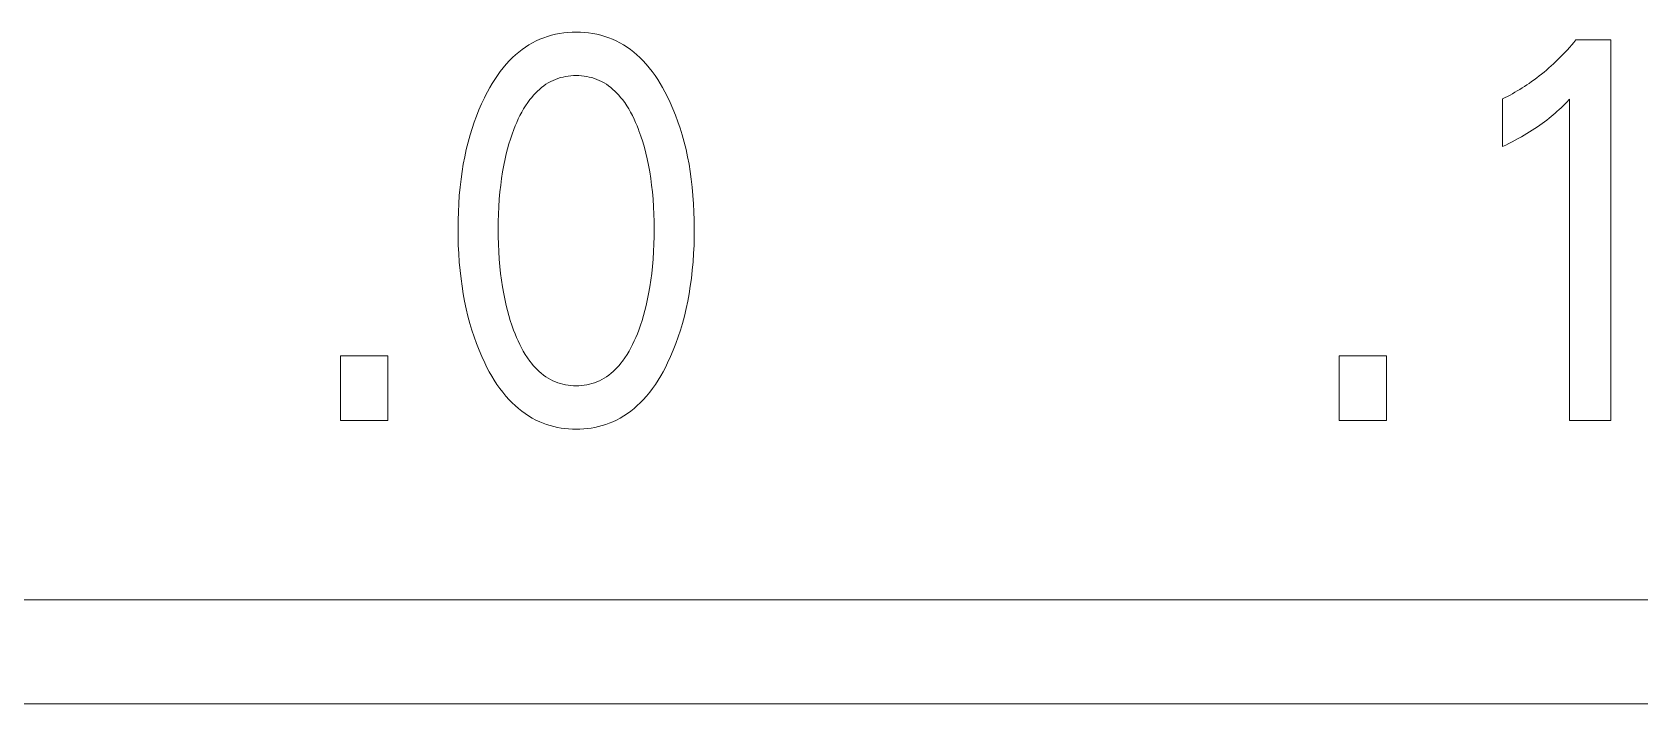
# Model space of a CAD drawing. Header units: millimetres. Extents: x 0 to 420, y 0 to 297.
# Drawn here: x 148.4 to 155.11, y 133.18 to 135.99 of the extents above; entities that cross this region are included whole.
import ezdxf

# ---------------------------------------------------------------- set-up
doc = ezdxf.new("R2010")
doc.units = ezdxf.units.MM
doc.layers.add('eProC - L2', color=41, linetype='Continuous', lineweight=20)

msp = doc.modelspace()

# ---------------------------------------------------------------- linework, layer by layer
at = {"layer": 'eProC - L2', "linetype": 'Continuous'}
for p, q in [((154.8457, 135.9564), (154.9909, 135.9564)), ((154.9909, 135.9564), (154.9909, 134.3655)), ((154.5391, 135.5108), (154.5391, 135.7104)), ((154.8194, 134.3655), (154.8194, 135.7092)), ((149.685, 134.3655), (149.685, 134.6354)), ((149.685, 134.6354), (149.8828, 134.6354)), ((149.8828, 134.6354), (149.8828, 134.3655)), ((153.8569, 134.3655), (153.8569, 134.6354)), ((153.8569, 134.6354), (154.0547, 134.6354)), ((154.0547, 134.6354), (154.0547, 134.3655)), ((149.8828, 134.3655), (149.685, 134.3655)), ((154.0547, 134.3655), (153.8569, 134.3655)), ((154.9909, 134.3655), (154.8194, 134.3655)), ((142.4239, 133.6155), (168.2239, 133.6155)), ((169.9984, 133.1805), (140.6492, 133.1805))]:
    msp.add_line(p, q, dxfattribs=at)
for points in [[(151.0512, 134.6059), (151.0636, 134.6326), (151.0751, 134.6597), (151.0858, 134.6871), (151.0957, 134.7149), (151.1048, 134.7429), (151.1132, 134.7712), (151.1214, 134.802), (151.1287, 134.833), (151.1353, 134.8642), (151.141, 134.8956), (151.1461, 134.9271), (151.1504, 134.9587), (151.1543, 134.9935), (151.1575, 135.0283), (151.1598, 135.0633), (151.1615, 135.0983), (151.1625, 135.1333), (151.1628, 135.1683), (151.1624, 135.2029), (151.1614, 135.2374), (151.1598, 135.2719), (151.1573, 135.3063), (151.1542, 135.3407), (151.1502, 135.375), (151.1458, 135.4061), (151.1407, 135.4371), (151.1348, 135.4679), (151.1282, 135.4986), (151.1207, 135.5291), (151.1124, 135.5594), (151.1039, 135.5872), (151.0946, 135.6147), (151.0846, 135.6419), (151.0737, 135.6689), (151.062, 135.6955), (151.0494, 135.7217), (151.0402, 135.7396), (151.0305, 135.7572), (151.0204, 135.7745), (151.0098, 135.7916), (150.9986, 135.8082), (150.9868, 135.8245), (150.9745, 135.8403), (150.9615, 135.8556), (150.9479, 135.8704), (150.9356, 135.8826), (150.9228, 135.8943), (150.9096, 135.9056), (150.8959, 135.9162), (150.8817, 135.9263), (150.8672, 135.9357), (150.8522, 135.9444), (150.8369, 135.9524), (150.8212, 135.9596), (150.8052, 135.966), (150.7888, 135.9715), (150.7722, 135.9763), (150.7554, 135.9804), (150.7384, 135.9836), (150.7213, 135.9861), (150.704, 135.9879), (150.6867, 135.989), (150.6693, 135.9893), (150.6519, 135.9889), (150.6346, 135.9879), (150.6174, 135.9861), (150.6003, 135.9836), (150.5833, 135.9803), (150.5666, 135.9763), (150.55, 135.9715), (150.5337, 135.9659), (150.5178, 135.9596), (150.5021, 135.9524), (150.4868, 135.9444), (150.4718, 135.9357), (150.4573, 135.9263), (150.4431, 135.9162), (150.4294, 135.9056), (150.4162, 135.8943), (150.4034, 135.8826), (150.3911, 135.8704), (150.3774, 135.8556), (150.3644, 135.8403), (150.3519, 135.8244), (150.3401, 135.8082), (150.3289, 135.7915), (150.3182, 135.7745), (150.308, 135.7571), (150.2984, 135.7395), (150.2892, 135.7217), (150.2857, 135.7147)], [(154.8457, 135.9564), (154.837, 135.9459), (154.8281, 135.9356), (154.819, 135.9253), (154.8098, 135.9152), (154.8005, 135.9051), (154.7911, 135.8952), (154.7815, 135.8855), (154.7718, 135.8759), (154.762, 135.8664), (154.752, 135.857), (154.7423, 135.8482), (154.7325, 135.8395), (154.7225, 135.8309), (154.7125, 135.8225), (154.7023, 135.8142), (154.692, 135.806), (154.6817, 135.798), (154.6711, 135.7902), (154.6605, 135.7825), (154.6498, 135.775), (154.6401, 135.7684), (154.6304, 135.762), (154.6206, 135.7557), (154.6107, 135.7495), (154.6007, 135.7435), (154.5906, 135.7376), (154.5805, 135.7319), (154.5702, 135.7263), (154.5599, 135.7208), (154.5495, 135.7155), (154.5391, 135.7104)], [(150.408, 134.7431), (150.4008, 134.7635), (150.3941, 134.784), (150.3879, 134.8047), (150.3822, 134.8256), (150.377, 134.8466), (150.3722, 134.8677), (150.3666, 134.8957), (150.3616, 134.9238), (150.3574, 134.952), (150.3538, 134.9803), (150.3508, 135.0087), (150.3481, 135.0401), (150.3461, 135.0715), (150.3447, 135.103), (150.3439, 135.1345), (150.3436, 135.1661), (150.3439, 135.1971), (150.3447, 135.2282), (150.3461, 135.2592), (150.3482, 135.2902), (150.3509, 135.3212), (150.3539, 135.3491), (150.3576, 135.377), (150.3619, 135.4047), (150.3669, 135.4324), (150.3726, 135.4599), (150.3775, 135.4806), (150.3828, 135.5012), (150.3886, 135.5217), (150.3948, 135.542), (150.4016, 135.5622), (150.4089, 135.5822), (150.4147, 135.597), (150.4208, 135.6116), (150.4274, 135.6261), (150.4343, 135.6403), (150.4416, 135.6544), (150.4495, 135.6682), (150.4578, 135.6816), (150.4667, 135.6948), (150.4761, 135.7076), (150.4834, 135.7166), (150.491, 135.7254), (150.4989, 135.7339), (150.5071, 135.7422), (150.5156, 135.75), (150.5245, 135.7575), (150.5336, 135.7645), (150.5431, 135.7711), (150.5529, 135.7772), (150.5629, 135.7828), (150.5728, 135.7876), (150.5829, 135.7919), (150.5932, 135.7956), (150.6037, 135.7989), (150.6144, 135.8016), (150.6252, 135.8039), (150.6361, 135.8056), (150.6471, 135.8069), (150.6582, 135.8076), (150.6693, 135.8079), (150.6804, 135.8076), (150.6914, 135.8069), (150.7024, 135.8056), (150.7133, 135.8039), (150.7241, 135.8016), (150.7348, 135.7989), (150.7453, 135.7956), (150.7557, 135.7919), (150.7658, 135.7876), (150.7756, 135.7828), (150.7857, 135.7772), (150.7954, 135.7711), (150.8049, 135.7645), (150.8141, 135.7575), (150.8229, 135.75), (150.8314, 135.7422), (150.8397, 135.734), (150.8476, 135.7254), (150.8551, 135.7166), (150.8624, 135.7076), (150.8719, 135.6948), (150.8808, 135.6816), (150.8891, 135.6681), (150.8969, 135.6543), (150.9043, 135.6403), (150.9112, 135.626), (150.9177, 135.6116), (150.9238, 135.5969), (150.9296, 135.5822), (150.9317, 135.5768)], [(150.2857, 135.7147), (150.2739, 135.6896), (150.2629, 135.6642), (150.2526, 135.6384), (150.2431, 135.6123), (150.2343, 135.586), (150.2262, 135.5594), (150.2178, 135.5291), (150.2104, 135.4986), (150.2037, 135.4679), (150.1978, 135.437), (150.1927, 135.4061), (150.1884, 135.375), (150.1844, 135.3407), (150.1812, 135.3063), (150.1788, 135.2719), (150.1771, 135.2374), (150.1761, 135.2029), (150.1758, 135.1683), (150.1761, 135.1332), (150.177, 135.0981), (150.1787, 135.063), (150.1811, 135.028), (150.1842, 134.9931), (150.1882, 134.9582), (150.1925, 134.9266), (150.1975, 134.8951), (150.2033, 134.8637), (150.2098, 134.8325), (150.2172, 134.8015), (150.2254, 134.7707), (150.2337, 134.7425), (150.2428, 134.7146), (150.2527, 134.687), (150.2634, 134.6596), (150.2749, 134.6326), (150.2874, 134.6059), (150.2966, 134.5875), (150.3062, 134.5693), (150.3164, 134.5514), (150.3271, 134.5338), (150.3383, 134.5165), (150.3501, 134.4997), (150.3626, 134.4834), (150.3757, 134.4675), (150.3895, 134.4522), (150.4018, 134.4396), (150.4146, 134.4275), (150.4278, 134.4159), (150.4416, 134.4049), (150.4558, 134.3945), (150.4704, 134.3847), (150.4855, 134.3757), (150.5009, 134.3674), (150.5168, 134.3599), (150.5312, 134.354), (150.5459, 134.3487), (150.5608, 134.3441), (150.5759, 134.3401), (150.5912, 134.3367), (150.6066, 134.334), (150.6222, 134.3319), (150.6378, 134.3304), (150.6535, 134.3295), (150.6693, 134.3292), (150.685, 134.3295), (150.7008, 134.3304), (150.7165, 134.3319), (150.7321, 134.334), (150.7476, 134.3367), (150.7629, 134.34), (150.7781, 134.344), (150.793, 134.3487), (150.8077, 134.354), (150.8222, 134.3599), (150.838, 134.3674), (150.8535, 134.3757), (150.8685, 134.3847), (150.8832, 134.3944), (150.8974, 134.4048), (150.9111, 134.4159), (150.9244, 134.4275), (150.9372, 134.4396), (150.9495, 134.4522), (150.9632, 134.4675), (150.9763, 134.4834), (150.9887, 134.4998), (151.0005, 134.5166), (151.0117, 134.5339), (151.0224, 134.5515), (151.0325, 134.5694), (151.0421, 134.5875), (151.0512, 134.6059)], [(154.5391, 135.5108), (154.5524, 135.5173), (154.5656, 135.524), (154.5787, 135.5308), (154.5918, 135.5377), (154.6048, 135.5448), (154.6177, 135.552), (154.6292, 135.5586), (154.6407, 135.5653), (154.652, 135.5722), (154.6633, 135.5793), (154.6744, 135.5865), (154.6854, 135.5939), (154.6952, 135.6007), (154.7048, 135.6076), (154.7144, 135.6146), (154.7238, 135.6218), (154.7331, 135.6292), (154.7423, 135.6366), (154.7504, 135.6434), (154.7583, 135.6503), (154.7662, 135.6573), (154.7749, 135.6653), (154.7834, 135.6733), (154.7919, 135.6815), (154.8057, 135.6953), (154.8194, 135.7092)], [(150.9317, 135.5768), (150.9398, 135.5538), (150.9473, 135.5306), (150.9541, 135.5072), (150.9603, 135.4836), (150.9659, 135.4599), (150.9716, 135.4324), (150.9767, 135.4047), (150.981, 135.3769), (150.9846, 135.3491), (150.9877, 135.3212), (150.9904, 135.2902), (150.9924, 135.2592), (150.9938, 135.2282), (150.9947, 135.1971), (150.9949, 135.1661), (150.9947, 135.1345), (150.9939, 135.103), (150.9925, 135.0715), (150.9905, 135.0401), (150.9878, 135.0087), (150.9848, 134.9803), (150.9811, 134.952), (150.9769, 134.9238), (150.972, 134.8957), (150.9663, 134.8677), (150.9615, 134.8466), (150.9563, 134.8257), (150.9506, 134.8048), (150.9444, 134.7841), (150.9378, 134.7635), (150.9305, 134.7431), (150.9248, 134.7279), (150.9186, 134.7129), (150.9122, 134.698), (150.9052, 134.6833), (150.8979, 134.6689), (150.89, 134.6547), (150.8817, 134.6408), (150.8727, 134.6272), (150.8632, 134.614), (150.856, 134.6047), (150.8484, 134.5956), (150.8405, 134.5869), (150.8323, 134.5784), (150.8237, 134.5703), (150.8148, 134.5626), (150.8056, 134.5553), (150.7961, 134.5485), (150.7863, 134.5422), (150.7761, 134.5365), (150.7662, 134.5316), (150.7561, 134.5272), (150.7458, 134.5233), (150.7352, 134.5199), (150.7245, 134.5171), (150.7136, 134.5148), (150.7026, 134.513), (150.6916, 134.5117), (150.6804, 134.5109), (150.6693, 134.5106), (150.6581, 134.5109), (150.647, 134.5117), (150.6359, 134.513), (150.6249, 134.5148), (150.6141, 134.5171), (150.6033, 134.5199), (150.5928, 134.5233), (150.5824, 134.5272), (150.5723, 134.5316), (150.5624, 134.5365), (150.5523, 134.5422), (150.5424, 134.5485), (150.5329, 134.5553), (150.5237, 134.5626), (150.5148, 134.5703), (150.5063, 134.5784), (150.4981, 134.5868), (150.4902, 134.5956), (150.4826, 134.6047), (150.4753, 134.614), (150.4658, 134.6272), (150.4569, 134.6408), (150.4485, 134.6547), (150.4406, 134.6689), (150.4333, 134.6834), (150.4264, 134.6981), (150.4199, 134.7129), (150.4138, 134.728), (150.408, 134.7431)]]:
    msp.add_lwpolyline(points, dxfattribs=at)

doc.saveas('drawing.dxf')
